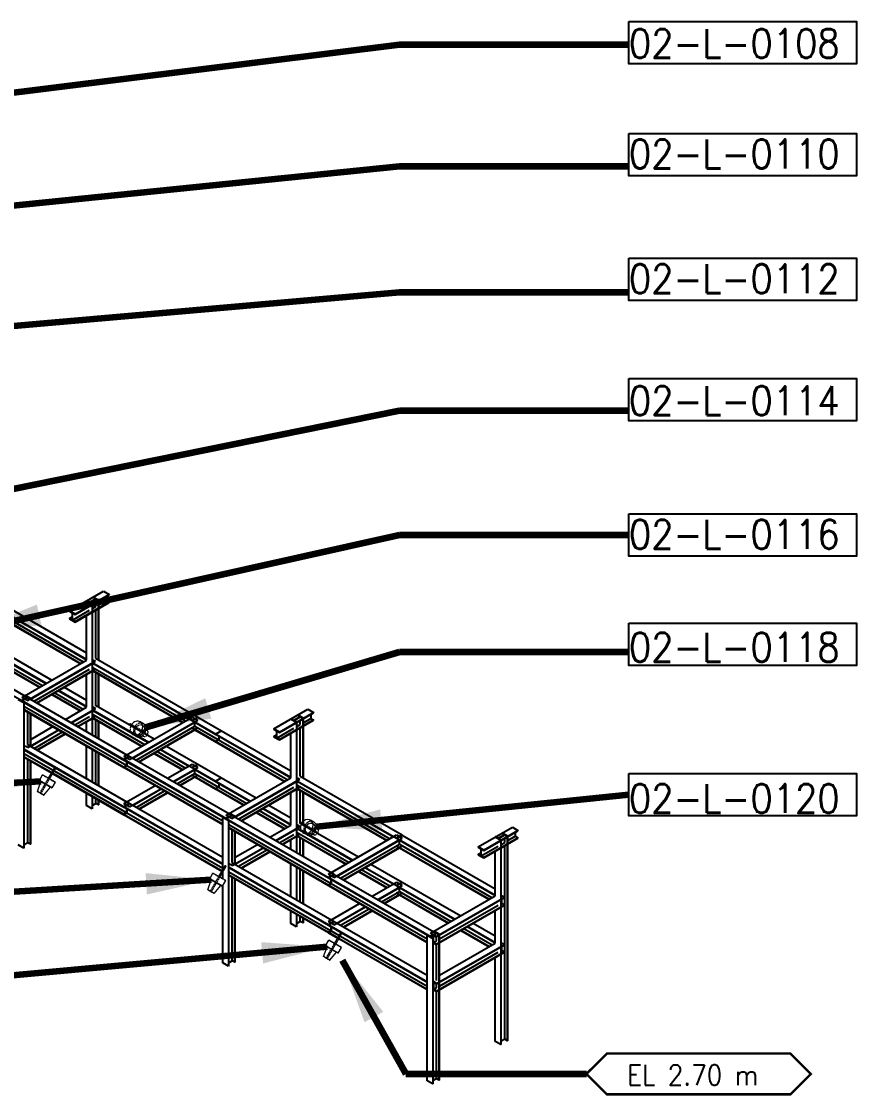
# Model space of a CAD drawing. Header units: inches. Extents: x 9 to 553326, y 5 to 186380.
# Drawn here: x 452736 to 491189, y 92011 to 141501 of the extents above; entities that cross this region are included whole.
import ezdxf

# ---------------------------------------------------------------- set-up
doc = ezdxf.new("R2010")
doc.units = ezdxf.units.IN
doc.header["$MEASUREMENT"] = 0
doc.linetypes.add('LIGHTINGLAYOUTPROGRESSUNIT-EMBED 2_DWG$0$HIDDEN2', pattern=[0.1875, 0.125, -0.0625])
for name, color, linetype in [('_Auto', 7, 'Continuous'), ('Default', 7, 'Continuous'), ('LIGHTINGLAYOUTPROGRESSUNIT-EMBED 2_DWG$0$DwgTemplate', 7, 'Continuous')]:
    doc.layers.add(name, color=color, linetype=linetype)
doc.layers.add('Pipe Rack Lighting', color=1, linetype='Continuous', lineweight=5)
doc.styles.add('HZTXT', font='txt_qlt.shx', dxfattribs={"width": 0.7, "bigfont": 'hztxt.shx'})
doc.styles.get("Standard").update_dxf_attribs({"font": 'arial.ttf'})
doc.dimstyles.new('ANSI_L', dxfattribs={"dimtxt": 0.18, "dimasz": 0.18, "dimexe": 0.18, "dimexo": 0.0625, "dimgap": 0.09, "dimtad": 0, "dimtih": 1, "dimtoh": 1, "dimdec": 4, "dimzin": 0, "dimdsep": 46, "dimtxsty": 'Standard', "dimcen": 0.09, "dimadec": 0, "dimazin": 0, "dimtfac": 1, "dimtdec": 4, "dimtofl": 0, "dimtmove": 0, "dimatfit": 3, "dimfxl": 1, "dimtolj": 1, "dimtzin": 0, "dimarcsym": 0})
doc.dimstyles.new('IED-Dimension-Metric_L', dxfattribs={"dimtxt": 0.18, "dimasz": 0.18, "dimexe": 0.18, "dimexo": 0.0625, "dimgap": 0.09, "dimtad": 0, "dimtih": 1, "dimtoh": 1, "dimdec": 4, "dimzin": 0, "dimdsep": 46, "dimtxsty": 'Standard', "dimcen": 0.09, "dimadec": 0, "dimazin": 0, "dimtfac": 1, "dimtdec": 4, "dimtofl": 0, "dimtmove": 0, "dimatfit": 3, "dimfxl": 1, "dimtolj": 1, "dimtzin": 0, "dimarcsym": 0})

msp = doc.modelspace()

# ---------------------------------------------------------------- linework, layer by layer
at = {"layer": '_Auto', "color": 7, "linetype": 'Continuous'}
for points in [[(480708, 141501), (491189, 141501), (491189, 139553), (480708, 139553)], [(480708, 136344), (491189, 136344), (491189, 134396), (480708, 134396)], [(480708, 130592), (491189, 130592), (491189, 128644), (480708, 128644)], [(480708, 125044), (491189, 125044), (491189, 123096), (480708, 123096)], [(480708, 118817), (491189, 118817), (491189, 116869), (480708, 116869)], [(480708, 113780), (491189, 113780), (491189, 111832), (480708, 111832)], [(480708, 106849), (491189, 106849), (491189, 104901), (480708, 104901)]]:
    msp.add_lwpolyline(points, close=True, dxfattribs=at)
at = {"layer": 'Default', "color": 7, "linetype": 'Continuous', "const_width": 111}
msp.add_lwpolyline([(479691, 93945), (488144, 93945), (489084, 93006), (488144, 92066), (479691, 92066), (478752, 93006)], close=True, dxfattribs=at)
at = {"layer": 'LIGHTINGLAYOUTPROGRESSUNIT-EMBED 2_DWG$0$DwgTemplate', "color": 9, "linetype": 'Continuous'}
for p, q in [((451443, 114883), (455728, 112409)), ((454945, 114342), (456514, 115248)), ((455204, 114193), (456773, 115098)), ((455204, 114174), (456773, 115080)), ((456153, 114896), (455869, 114732)), ((455879, 114726), (456163, 114890)), ((456044, 114977), (456028, 114968)), ((456028, 114968), (456153, 114896)), ((456303, 114827), (456044, 114977)), ((456163, 114890), (456287, 114818)), ((456287, 114818), (456303, 114827)), ((456287, 112086), (456287, 114818)), ((456303, 112077), (456303, 114827)), ((456303, 114625), (456648, 114824)), ((456514, 115248), (456773, 115098)), ((456648, 115008), (456648, 114824)), ((456648, 114824), (456773, 114752)), ((456773, 115098), (456773, 115080)), ((451184, 114733), (455728, 112110)), ((451184, 114387), (455457, 111920)), ((451309, 114643), (455728, 112092)), ((451309, 114459), (455581, 111992)), ((454945, 114342), (454945, 114324)), ((455204, 114193), (454945, 114342)), ((454945, 114324), (455069, 114252)), ((455079, 113918), (455863, 114370)), ((455204, 113846), (456773, 114752)), ((455204, 113828), (456773, 114734)), ((455744, 114804), (455728, 114794)), ((455728, 114794), (455987, 114645)), ((455869, 114732), (455744, 114804)), ((456003, 114654), (455879, 114726)), ((455987, 114645), (456003, 114654)), ((455987, 114645), (455987, 108636)), ((456003, 108627), (456003, 114654)), ((456003, 114451), (456163, 114544)), ((456163, 114544), (456163, 114728)), ((456163, 112158), (456163, 114381)), ((456773, 114752), (456773, 114734)), ((451309, 114296), (455441, 111911)), ((454945, 113996), (455069, 114068)), ((454945, 113996), (454945, 113977)), ((455069, 113924), (454945, 113996)), ((454945, 113977), (455204, 113828)), ((455069, 114252), (455069, 113924)), ((455079, 113918), (455079, 114246)), ((455079, 114246), (455204, 114174)), ((455204, 113846), (455079, 113918)), ((455204, 114174), (455204, 114193)), ((455204, 113828), (455204, 113846)), ((455728, 112077), (455728, 114130)), ((448047, 112922), (452748, 110207)), ((448306, 113071), (453007, 110357)), ((451184, 112559), (453874, 111007)), ((451309, 112469), (453858, 110997)), ((451443, 112709), (454133, 111156)), ((451184, 112213), (453574, 110833)), ((451309, 112285), (453699, 110905)), ((451309, 112123), (453558, 110824)), ((452748, 110357), (455728, 112077)), ((453007, 110207), (456145, 112019)), ((453153, 110273), (456016, 111926)), ((456003, 111951), (461691, 108667)), ((456016, 111926), (460447, 109367)), ((456021, 112091), (456145, 112019)), ((456150, 112165), (461950, 108817)), ((453312, 110181), (455863, 111653)), ((453437, 110109), (456140, 111669)), ((453453, 110099), (456016, 111579)), ((455728, 109903), (455728, 111413)), ((456003, 111734), (456016, 111741)), ((456003, 111605), (460163, 109203)), ((456016, 111741), (460288, 109275)), ((456016, 111579), (460147, 109194)), ((456163, 109984), (456163, 111494)), ((456287, 109912), (456287, 111422)), ((456303, 109903), (456303, 111413)), ((453015, 110367), (452731, 110203)), ((452906, 110448), (452890, 110439)), ((452890, 110439), (453015, 110367)), ((453165, 110298), (452906, 110448)), ((454133, 110492), (455441, 109737)), ((454149, 110501), (455457, 109746)), ((454274, 110573), (455581, 109818)), ((454433, 110665), (455728, 109918)), ((454449, 110675), (455728, 109936)), ((454708, 110824), (455728, 110235)), ((452590, 110265), (452849, 110116)), ((452741, 110197), (453025, 110361)), ((452865, 110125), (452741, 110197)), ((453007, 110357), (452748, 110207)), ((453007, 110207), (452748, 110357)), ((452748, 110207), (453007, 110357)), ((452748, 110207), (457455, 107490)), ((452849, 110116), (452865, 110125)), ((452849, 110116), (452849, 103413)), ((452865, 103422), (452865, 110125)), ((452865, 110121), (457455, 107471)), ((452878, 109930), (457580, 107215)), ((453007, 110357), (457714, 107639)), ((453025, 110361), (453149, 110289)), ((453149, 110289), (453165, 110298)), ((453149, 110275), (453149, 110289)), ((453165, 110265), (453165, 110298)), ((454761, 109344), (455728, 109903)), ((456021, 109917), (456145, 109845)), ((456150, 109992), (458840, 108439)), ((452865, 109793), (457455, 107143)), ((452865, 109775), (457455, 107125)), ((453025, 108187), (453025, 109683)), ((453149, 108101), (453149, 109611)), ((453165, 108091), (453165, 109601)), ((455020, 109195), (456145, 109845)), ((455036, 109186), (456016, 109752)), ((455195, 109094), (455863, 109479)), ((455320, 109022), (456140, 109495)), ((455336, 109012), (456016, 109405)), ((456003, 109777), (458581, 108289)), ((456003, 109560), (456016, 109567)), ((456003, 109431), (458281, 108116)), ((456016, 109752), (458565, 108280)), ((456016, 109567), (458405, 108188)), ((456016, 109405), (458265, 108107)), ((457455, 107639), (460593, 109451)), ((460593, 109451), (460852, 109301)), ((460598, 109298), (460857, 109448)), ((460857, 109448), (465142, 106974)), ((464358, 108907), (465927, 109813)), ((464617, 108758), (466186, 109664)), ((464617, 108739), (466186, 109645)), ((465566, 109461), (465282, 109297)), ((465292, 109291), (465576, 109455)), ((465458, 109542), (465442, 109533)), ((465442, 109533), (465566, 109461)), ((465717, 109393), (465458, 109542)), ((465576, 109455), (465701, 109383)), ((465701, 109383), (465717, 109393)), ((465701, 106651), (465701, 109383)), ((465717, 106642), (465717, 109393)), ((465717, 109190), (466061, 109389)), ((465927, 109813), (466186, 109664)), ((466061, 109573), (466061, 109389)), ((466061, 109389), (466186, 109317)), ((466186, 109664), (466186, 109645)), ((453165, 108423), (454186, 109012)), ((455728, 108786), (455728, 109239)), ((456163, 108535), (456163, 109320)), ((456287, 108463), (456287, 109248)), ((456303, 108454), (456303, 109239)), ((457714, 107490), (460852, 109301)), ((457860, 107555), (460722, 109208)), ((458019, 107463), (460722, 109024)), ((458144, 107391), (460847, 108952)), ((460598, 109298), (465142, 106675)), ((460598, 108952), (460722, 109024)), ((460598, 108952), (461691, 108321)), ((460598, 108952), (464870, 106485)), ((460722, 109208), (461691, 108649)), ((460722, 109208), (465142, 106657)), ((460722, 109024), (460722, 109208)), ((460722, 109024), (461816, 108393)), ((460722, 109024), (464995, 106557)), ((464617, 108758), (464358, 108907)), ((464358, 108907), (464358, 108889)), ((464358, 108889), (464483, 108817)), ((464493, 108483), (465276, 108936)), ((464617, 108411), (466186, 109317)), ((464617, 108393), (466186, 109299)), ((465157, 109369), (465142, 109360)), ((465142, 109360), (465401, 109210)), ((465282, 109297), (465157, 109369)), ((465417, 109219), (465292, 109291)), ((465401, 109210), (465417, 109219)), ((465401, 109210), (465401, 103201)), ((465417, 103192), (465417, 109219)), ((465417, 109017), (465576, 109109)), ((465576, 109109), (465576, 109293)), ((465576, 106723), (465576, 108946)), ((466186, 109317), (466186, 109299)), ((453022, 108042), (454445, 108863)), ((453153, 108099), (454461, 108854)), ((453312, 108007), (454620, 108762)), ((453437, 107935), (454745, 108690)), ((453453, 107925), (454761, 108680)), ((458160, 107382), (460722, 108862)), ((460722, 108862), (461691, 108302)), ((460722, 108862), (464854, 106476)), ((461950, 108817), (461691, 108667)), ((461691, 108667), (461691, 108649)), ((461816, 108393), (461691, 108321)), ((461816, 108577), (461816, 108393)), ((464358, 108561), (464483, 108633)), ((464483, 108489), (464358, 108561)), ((464358, 108561), (464358, 108542)), ((464358, 108542), (464617, 108393)), ((464483, 108817), (464483, 108489)), ((464493, 108811), (464617, 108739)), ((464493, 108483), (464493, 108811)), ((464617, 108411), (464493, 108483)), ((464617, 108739), (464617, 108758)), ((464617, 108393), (464617, 108411)), ((465142, 106642), (465142, 108696)), ((452865, 107966), (457455, 105316)), ((452865, 107947), (457455, 105297)), ((453022, 108042), (452898, 108114)), ((453012, 108180), (457714, 105465)), ((455728, 106612), (455728, 108122)), ((455987, 107972), (455987, 106462)), ((456003, 106453), (456003, 107963)), ((459140, 107948), (460447, 107193)), ((459156, 107957), (461691, 106493)), ((459415, 108107), (461950, 106643)), ((461691, 108321), (461691, 108302)), ((452865, 107619), (454129, 106889)), ((452865, 107601), (454121, 106876)), ((452878, 107756), (454191, 106997)), ((453025, 103658), (453025, 107509)), ((453149, 103586), (453149, 107437)), ((453165, 103595), (453165, 107428)), ((456163, 106361), (456163, 107871)), ((456287, 106289), (456287, 107799)), ((456303, 106280), (456303, 107790)), ((457714, 107490), (457455, 107639)), ((457714, 107639), (457455, 107490)), ((457455, 107490), (457455, 107471)), ((457455, 107471), (457460, 107474)), ((457460, 107487), (457719, 107636)), ((457460, 107468), (457460, 107487)), ((457460, 107487), (462162, 104772)), ((457460, 107468), (462016, 104838)), ((457580, 107399), (457580, 107215)), ((457585, 107212), (457585, 107397)), ((457719, 107636), (462421, 104922)), ((458840, 107775), (460147, 107020)), ((458856, 107784), (460163, 107029)), ((458980, 107856), (460288, 107101)), ((454240, 106969), (457580, 105041)), ((457580, 107215), (457455, 107143)), ((457455, 107143), (457455, 107125)), ((457455, 107125), (457460, 107128)), ((457460, 107140), (457585, 107212)), ((457460, 107122), (457460, 107140)), ((457460, 107140), (462004, 104517)), ((457460, 107122), (462004, 104499)), ((457585, 107212), (462004, 104661)), ((459467, 106627), (460593, 107277)), ((459726, 106478), (460852, 107127)), ((459742, 106468), (460722, 107034)), ((460593, 107277), (460852, 107127)), ((460598, 107125), (460857, 107274)), ((460598, 107125), (463287, 105572)), ((460722, 107034), (461691, 106475)), ((460722, 107034), (463271, 105562)), ((460722, 106850), (460722, 107034)), ((460857, 107274), (463546, 105721)), ((454170, 106848), (457455, 104951)), ((454178, 106861), (457455, 104969)), ((459902, 106376), (460722, 106850)), ((460026, 106304), (460847, 106778)), ((460042, 106295), (460722, 106688)), ((460598, 106778), (460722, 106850)), ((460598, 106778), (461691, 106147)), ((460598, 106778), (462987, 105398)), ((460722, 106850), (461816, 106219)), ((460722, 106850), (463112, 105470)), ((460722, 106688), (461691, 106128)), ((460722, 106688), (462971, 105389)), ((461950, 106643), (461691, 106493)), ((461691, 106493), (461691, 106475)), ((462162, 104922), (465142, 106642)), ((462421, 104772), (465559, 106584)), ((462566, 104838), (465429, 106491)), ((465417, 106516), (470006, 103866)), ((465429, 106491), (469861, 103932)), ((465434, 106656), (465559, 106584)), ((465563, 106731), (470265, 104016)), ((455728, 105374), (455728, 105948)), ((457455, 105465), (458892, 106295)), ((457714, 105316), (459151, 106146)), ((457860, 105381), (459167, 106136)), ((458019, 105289), (459327, 106044)), ((458144, 105217), (459451, 105972)), ((458160, 105208), (459467, 105963)), ((461816, 106219), (461691, 106147)), ((461691, 106147), (461691, 106128)), ((461816, 106403), (461816, 106219)), ((462726, 104746), (465276, 106218)), ((462850, 104674), (465554, 106235)), ((462866, 104665), (465429, 106144)), ((465142, 104468), (465142, 105978)), ((465417, 106299), (465429, 106307)), ((465417, 106170), (469577, 103768)), ((465429, 106307), (469701, 103840)), ((465429, 106144), (469561, 103759)), ((465576, 104549), (465576, 106059)), ((465701, 104477), (465701, 105987)), ((465717, 104468), (465717, 105978)), ((455987, 105798), (455987, 105225)), ((456003, 105234), (456003, 105789)), ((456163, 105470), (456003, 105378)), ((456163, 105470), (456163, 105697)), ((456287, 105398), (456163, 105470)), ((456287, 105398), (456287, 105625)), ((456303, 105407), (456303, 105616)), ((457714, 105316), (457455, 105465)), ((457714, 105465), (457455, 105316)), ((457460, 105313), (457719, 105462)), ((457719, 105462), (462004, 102989)), ((455987, 105225), (455728, 105374)), ((456003, 105234), (455987, 105225)), ((456303, 105407), (456287, 105398)), ((457455, 105316), (457455, 105297)), ((457455, 105297), (457460, 105300)), ((457580, 105041), (457455, 104969)), ((457455, 104969), (457455, 104951)), ((457455, 104951), (457460, 104954)), ((457460, 105295), (457460, 105313)), ((457460, 105313), (462004, 102690)), ((457460, 105295), (462004, 102671)), ((457460, 104966), (457585, 105038)), ((457460, 104948), (457460, 104966)), ((457460, 104966), (461974, 102360)), ((457460, 104948), (461966, 102347)), ((457580, 105225), (457580, 105041)), ((457585, 105038), (457585, 105223)), ((457585, 105038), (462004, 102487)), ((462428, 104932), (462144, 104768)), ((462154, 104762), (462438, 104926)), ((462162, 104772), (462421, 104922)), ((462421, 104922), (462162, 104772)), ((462421, 104772), (462162, 104922)), ((462320, 105013), (462304, 105004)), ((462304, 105004), (462428, 104932)), ((462579, 104864), (462320, 105013)), ((462421, 104922), (467127, 102204)), ((462438, 104926), (462563, 104854)), ((463546, 105057), (464854, 104302)), ((463562, 105066), (464870, 104311)), ((463687, 105138), (464995, 104383)), ((463846, 105231), (465142, 104483)), ((463862, 105240), (465142, 104501)), ((464121, 105389), (465142, 104800)), ((462020, 104840), (462004, 104831)), ((462004, 102413), (462004, 104831)), ((462004, 104831), (462263, 104681)), ((462144, 104768), (462020, 104840)), ((462279, 104690), (462154, 104762)), ((462162, 104772), (466868, 102055)), ((462263, 104681), (462279, 104690)), ((462263, 104681), (462263, 97978)), ((462279, 97987), (462279, 104690)), ((462279, 104686), (466868, 102036)), ((462291, 104495), (466993, 101780)), ((462563, 104854), (462579, 104864)), ((462563, 104840), (462563, 104854)), ((462579, 104831), (462579, 104864)), ((464174, 103910), (465142, 104468)), ((465434, 104482), (465559, 104410)), ((465563, 104557), (468253, 103004)), ((462279, 104358), (466868, 101708)), ((462279, 104340), (466868, 101690)), ((462438, 102752), (462438, 104248)), ((462563, 102666), (462563, 104176)), ((462579, 102657), (462579, 104167)), ((464433, 103760), (465559, 104410)), ((464449, 103751), (465429, 104317)), ((464608, 103659), (465276, 104044)), ((464733, 103587), (465554, 104061)), ((464749, 103578), (465429, 103970)), ((465417, 104342), (467994, 102854)), ((465417, 104125), (465429, 104133)), ((465417, 103996), (467694, 102681)), ((465429, 104317), (467978, 102845)), ((465429, 104133), (467819, 102753)), ((465429, 103970), (467678, 102672)), ((466868, 102204), (470006, 104016)), ((470265, 104016), (470006, 103866)), ((470006, 104016), (470265, 103866)), ((470011, 103864), (470270, 104013)), ((470265, 104010), (470265, 104016)), ((470270, 104013), (474555, 101539)), ((473772, 103473), (475340, 104378)), ((474031, 103323), (475599, 104229)), ((474031, 103305), (475599, 104210)), ((474571, 103934), (474555, 103925)), ((474695, 103862), (474571, 103934)), ((474980, 104026), (474695, 103862)), ((474705, 103856), (474989, 104020)), ((474871, 104107), (474855, 104098)), ((474855, 104098), (474980, 104026)), ((475130, 103958), (474871, 104107)), ((474989, 104020), (475114, 103949)), ((475114, 103949), (475130, 103958)), ((475114, 94528), (475114, 103949)), ((475130, 94537), (475130, 103958)), ((475130, 103755), (475475, 103954)), ((475340, 104378), (475599, 104229)), ((475475, 104138), (475475, 103954)), ((475475, 103954), (475599, 103882)), ((475599, 104229), (475599, 104210)), ((452849, 103413), (452590, 103562)), ((453025, 103658), (452865, 103566)), ((453149, 103586), (453025, 103658)), ((453165, 103595), (453149, 103586)), ((462579, 102989), (463599, 103578)), ((465142, 103351), (465142, 103804)), ((465576, 103100), (465576, 103885)), ((465701, 103028), (465701, 103814)), ((465717, 103019), (465717, 103804)), ((467127, 102055), (470265, 103866)), ((467273, 102120), (470136, 103773)), ((467432, 102028), (470136, 103589)), ((467557, 101956), (470260, 103517)), ((470011, 103864), (474555, 101240)), ((470011, 103517), (470136, 103589)), ((470011, 103517), (474283, 101051)), ((470136, 103589), (470136, 103773)), ((470136, 103773), (474555, 101222)), ((470136, 103589), (474408, 101123)), ((473772, 103473), (473772, 103454)), ((474031, 103323), (473772, 103473)), ((473772, 103454), (473896, 103382)), ((473906, 103048), (474689, 103501)), ((474031, 102977), (475599, 103882)), ((474031, 102958), (475599, 103864)), ((474555, 103925), (474814, 103775)), ((474830, 103784), (474705, 103856)), ((474814, 103775), (474830, 103784)), ((474814, 103775), (474814, 94355)), ((474830, 94364), (474830, 103784)), ((474830, 103582), (474989, 103674)), ((474989, 103674), (474989, 103858)), ((474989, 94600), (474989, 103512)), ((475599, 103882), (475599, 103864)), ((452865, 103422), (452849, 103413)), ((462436, 102607), (463858, 103428)), ((462566, 102664), (463874, 103419)), ((462726, 102572), (464033, 103327)), ((462850, 102500), (464158, 103255)), ((462866, 102491), (464174, 103246)), ((467573, 101947), (470136, 103427)), ((470136, 103427), (474267, 101041)), ((473772, 103126), (473896, 103198)), ((473772, 103126), (473772, 103108)), ((473896, 103054), (473772, 103126)), ((473772, 103108), (474031, 102958)), ((473896, 103382), (473896, 103054)), ((473906, 103377), (474031, 103305)), ((473906, 103048), (473906, 103377)), ((474031, 102977), (473906, 103048)), ((474031, 103305), (474031, 103323)), ((474031, 102958), (474031, 102977)), ((474555, 101207), (474555, 103261)), ((462279, 102531), (466868, 99881)), ((462279, 102512), (466868, 99863)), ((462436, 102607), (462311, 102679)), ((462426, 102745), (467127, 100031)), ((465142, 101177), (465142, 102687)), ((465401, 102537), (465401, 101028)), ((465417, 101018), (465417, 102528)), ((468553, 102513), (469861, 101758)), ((468569, 102522), (470006, 101693)), ((468828, 102672), (470265, 101842)), ((462004, 101994), (462004, 102300)), ((462279, 102184), (466868, 99534)), ((462279, 102166), (466868, 99516)), ((462291, 102321), (466993, 99606)), ((462438, 98223), (462438, 102074)), ((462563, 98151), (462563, 102002)), ((462579, 98161), (462579, 101993)), ((465576, 100926), (465576, 102436)), ((465701, 100854), (465701, 102364)), ((465717, 100845), (465717, 102355)), ((467127, 102204), (466868, 102055)), ((467127, 102055), (466868, 102204)), ((466868, 102055), (466868, 102036)), ((466868, 102036), (466873, 102039)), ((466873, 102052), (467132, 102202)), ((466873, 102034), (466873, 102052)), ((466873, 102052), (471575, 99337)), ((466873, 102034), (471430, 99403)), ((466993, 101965), (466993, 101780)), ((466998, 101778), (466998, 101962)), ((467132, 102202), (471834, 99487)), ((468253, 102340), (469561, 101585)), ((468269, 102349), (469577, 101594)), ((468394, 102421), (469701, 101666)), ((462004, 98128), (462004, 101680)), ((466993, 101780), (466868, 101708)), ((466868, 101708), (466868, 101690)), ((466868, 101690), (466873, 101693)), ((466873, 101706), (466998, 101778)), ((466873, 101687), (466873, 101706)), ((466873, 101706), (471417, 99082)), ((466873, 101687), (471417, 99064)), ((466998, 101778), (471417, 99226)), ((468881, 101192), (470006, 101842)), ((469140, 101043), (470265, 101693)), ((469156, 101033), (470136, 101599)), ((470006, 101842), (470265, 101693)), ((470265, 101842), (470006, 101693)), ((470011, 101690), (470270, 101839)), ((470011, 101690), (472701, 100137)), ((470136, 101599), (472685, 100128)), ((470136, 101415), (470136, 101599)), ((470265, 101836), (470265, 101842)), ((470270, 101839), (472960, 100286)), ((469315, 100941), (470136, 101415)), ((469440, 100869), (470260, 101343)), ((469456, 100860), (470136, 101253)), ((470011, 101343), (470136, 101415)), ((470011, 101343), (472401, 99964)), ((470136, 101415), (472525, 100036)), ((470136, 101253), (472385, 99954)), ((471575, 99487), (474555, 101207)), ((471834, 99337), (474972, 101149)), ((471834, 99319), (474972, 101131)), ((474847, 101221), (474972, 101149)), ((474847, 101059), (474847, 100875)), ((474972, 101149), (474972, 101131)), ((465142, 99939), (465142, 100513)), ((466868, 100031), (468306, 100860)), ((467127, 99881), (468565, 100711)), ((467273, 99947), (468581, 100701)), ((467432, 99854), (468740, 100609)), ((467557, 99782), (468865, 100537)), ((467573, 99773), (468881, 100528)), ((471834, 98991), (474972, 100803)), ((471834, 98973), (474972, 100784)), ((471992, 99226), (474689, 100783)), ((474555, 99033), (474555, 100543)), ((474830, 100864), (474847, 100875)), ((474847, 100875), (474972, 100803)), ((474972, 100803), (474972, 100784)), ((465401, 100364), (465401, 99790)), ((465417, 99799), (465417, 100354)), ((465576, 100035), (465417, 99943)), ((465576, 100035), (465576, 100262)), ((465701, 99963), (465576, 100035)), ((465701, 99963), (465701, 100190)), ((465717, 99972), (465701, 99963)), ((465717, 99972), (465717, 100181)), ((467127, 99881), (466868, 100031)), ((467127, 100031), (466868, 99881)), ((466873, 99878), (467132, 100028)), ((467132, 100028), (471417, 97554)), ((465401, 99790), (465142, 99939)), ((465417, 99799), (465401, 99790)), ((466868, 99881), (466868, 99863)), ((466868, 99863), (466873, 99865)), ((466993, 99606), (466868, 99534)), ((466868, 99534), (466868, 99516)), ((466868, 99516), (466873, 99519)), ((466873, 99860), (466873, 99878)), ((466873, 99878), (471417, 97255)), ((466873, 99860), (471417, 97236)), ((466873, 99532), (466998, 99604)), ((466873, 99532), (467308, 99281)), ((466873, 99513), (466873, 99532)), ((466873, 99513), (467300, 99267)), ((466993, 99791), (466993, 99606)), ((466998, 99604), (466998, 99788)), ((466998, 99604), (467370, 99389)), ((471842, 99497), (471558, 99333)), ((471567, 99327), (471852, 99491)), ((471834, 99337), (471575, 99487)), ((471834, 99487), (471575, 99337)), ((471733, 99578), (471717, 99569)), ((471717, 99569), (471842, 99497)), ((471992, 99429), (471733, 99578)), ((471852, 99491), (471976, 99420)), ((472960, 99622), (474267, 98867)), ((472976, 99632), (474283, 98877)), ((473100, 99704), (474408, 98949)), ((473260, 99796), (474555, 99048)), ((473276, 99805), (474555, 99066)), ((473535, 99954), (474555, 99365)), ((467349, 99239), (471417, 96890)), ((467357, 99253), (471417, 96908)), ((467419, 99361), (471417, 97052)), ((471433, 99405), (471417, 99396)), ((471417, 99396), (471676, 99246)), ((471417, 92693), (471417, 99396)), ((471558, 99333), (471433, 99405)), ((471692, 99255), (471567, 99327)), ((471676, 99246), (471692, 99255)), ((471676, 99246), (471676, 92543)), ((471692, 92553), (471692, 99255)), ((471710, 99391), (471834, 99319)), ((471710, 99063), (471710, 99391)), ((471710, 99063), (471852, 99145)), ((471834, 98991), (471710, 99063)), ((471710, 99045), (471834, 98973)), ((471834, 99319), (471834, 99337)), ((471834, 98973), (471834, 98991)), ((471852, 99145), (471852, 99329)), ((471852, 97318), (471852, 98983)), ((471976, 99420), (471992, 99429)), ((471976, 92717), (471976, 99420)), ((471992, 92726), (471992, 99429)), ((471992, 97554), (474555, 99033)), ((474847, 99047), (474972, 98975)), ((471849, 97172), (474972, 98975)), ((471849, 97154), (474972, 98957)), ((471849, 96826), (474972, 98629)), ((471849, 96807), (474972, 98610)), ((471992, 97052), (474689, 98609)), ((474830, 98691), (474847, 98701)), ((474847, 98885), (474847, 98701)), ((474847, 98701), (474972, 98629)), ((474972, 98975), (474972, 98957)), ((474972, 98629), (474972, 98610)), ((462263, 97978), (462004, 98128)), ((462438, 98223), (462279, 98131)), ((462563, 98151), (462438, 98223)), ((462579, 98161), (462563, 98151)), ((474555, 94504), (474555, 98369)), ((462279, 97987), (462263, 97978)), ((471849, 97172), (471724, 97244)), ((471724, 97226), (471849, 97154)), ((471724, 96898), (471724, 97226)), ((471849, 97154), (471849, 97172)), ((471852, 96971), (471852, 97155)), ((471724, 96898), (471852, 96971)), ((471849, 96826), (471724, 96898)), ((471724, 96879), (471849, 96807)), ((471849, 96807), (471849, 96826)), ((471852, 92789), (471852, 96809)), ((474989, 94600), (474830, 94508)), ((475114, 94528), (474989, 94600)), ((475130, 94537), (475114, 94528)), ((474814, 94355), (474555, 94504)), ((474830, 94364), (474814, 94355)), ((471676, 92543), (471417, 92693)), ((471692, 92553), (471676, 92543)), ((471852, 92789), (471692, 92696)), ((471976, 92717), (471852, 92789)), ((471992, 92726), (471976, 92717))]:
    msp.add_line(p, q, dxfattribs=at)
at = {"layer": 'Pipe Rack Lighting', "linetype": 'LIGHTINGLAYOUTPROGRESSUNIT-EMBED 2_DWG$0$HIDDEN2'}
for p, q in [((458015, 108914), (457727, 109080)), ((458404, 108689), (458015, 108914)), ((458432, 108738), (458043, 108963)), ((458474, 108900), (458349, 109037)), ((458012, 108558), (457860, 108646)), ((458285, 108572), (458104, 108612)), ((458366, 108555), (458285, 108572)), ((454265, 107126), (454259, 107129)), ((454265, 107126), (454259, 107129)), ((454320, 107094), (454265, 107126)), ((454320, 107094), (454265, 107126)), ((454266, 107126), (454314, 107097)), ((453558, 106519), (453611, 106488)), ((453589, 105954), (453978, 106628)), ((453611, 106488), (454143, 106181)), ((453631, 106477), (454070, 106223)), ((453638, 105926), (454027, 106600)), ((453710, 106783), (453763, 106752)), ((453763, 106752), (454295, 106445)), ((453467, 106025), (453494, 106009)), ((453494, 106009), (453760, 105856)), ((453589, 105954), (453638, 105926)), ((465859, 104385), (465572, 104551)), ((465717, 104532), (465600, 104600)), ((466276, 104209), (465887, 104434)), ((466318, 104371), (466194, 104508)), ((465856, 104029), (465704, 104117)), ((466248, 104160), (465859, 104385)), ((466129, 104043), (465948, 104083)), ((466211, 104026), (466129, 104043)), ((462109, 102597), (462104, 102600)), ((462109, 102597), (462104, 102600)), ((462165, 102565), (462109, 102597)), ((462165, 102565), (462109, 102597)), ((462110, 102597), (462159, 102568)), ((462150, 102552), (462159, 102568)), ((462158, 102569), (462165, 102565)), ((462158, 102569), (462165, 102565)), ((461402, 101990), (461456, 101959)), ((461434, 101425), (461823, 102099)), ((461456, 101959), (461988, 101652)), ((461483, 101397), (461871, 102071)), ((461554, 102254), (461608, 102223)), ((461608, 102223), (462140, 101916)), ((461312, 101496), (461339, 101480)), ((461339, 101480), (461605, 101327)), ((461475, 101948), (461914, 101694)), ((461434, 101425), (461483, 101397)), ((467444, 99517), (467438, 99520)), ((467444, 99517), (467438, 99520)), ((467499, 99485), (467444, 99517)), ((467444, 99517), (467493, 99489)), ((467499, 99485), (467444, 99517)), ((466768, 98346), (467157, 99019)), ((466817, 98317), (467206, 98991)), ((466888, 99174), (466942, 99143)), ((466942, 99143), (467474, 98836)), ((466736, 98911), (466790, 98880)), ((466790, 98880), (467322, 98572)), ((466809, 98868), (467249, 98615)), ((466646, 98416), (466673, 98401)), ((466673, 98401), (466939, 98247)), ((466768, 98346), (466817, 98317))]:
    msp.add_line(p, q, dxfattribs=at)
at = {"layer": 'Pipe Rack Lighting', "linetype": 'Continuous'}
for p, q in [((458043, 108963), (457756, 109129)), ((458350, 109143), (458198, 109231)), ((458530, 108838), (458474, 108900)), ((453978, 106628), (454266, 107126)), ((454027, 106600), (454314, 107097)), ((454259, 107129), (454320, 107094)), ((454259, 107129), (454320, 107094)), ((453467, 106025), (453631, 106477)), ((453558, 106519), (453710, 106783)), ((454143, 106181), (453558, 106519)), ((454295, 106445), (453710, 106783)), ((454143, 106181), (454295, 106445)), ((453760, 105856), (453467, 106025)), ((453760, 105856), (454070, 106223)), ((465887, 104434), (465717, 104532)), ((466195, 104614), (466042, 104702)), ((466374, 104309), (466318, 104371)), ((461823, 102099), (462110, 102597)), ((461871, 102071), (462150, 102552)), ((462104, 102600), (462158, 102569)), ((462104, 102600), (462158, 102569)), ((461402, 101990), (461554, 102254)), ((461988, 101652), (461402, 101990)), ((462140, 101916), (461554, 102254)), ((461312, 101496), (461475, 101948)), ((461605, 101327), (461312, 101496)), ((461605, 101327), (461914, 101694)), ((461988, 101652), (462140, 101916)), ((467157, 99019), (467444, 99517)), ((467206, 98991), (467493, 99489)), ((467438, 99520), (467499, 99485)), ((467438, 99520), (467499, 99485)), ((466736, 98911), (466888, 99174)), ((467474, 98836), (466888, 99174)), ((466646, 98416), (466809, 98868)), ((467322, 98572), (466736, 98911)), ((466939, 98247), (467249, 98615)), ((467322, 98572), (467474, 98836)), ((466939, 98247), (466646, 98416))]:
    msp.add_line(p, q, dxfattribs=at)
at = {"layer": 'Pipe Rack Lighting', "linetype": 'LIGHTINGLAYOUTPROGRESSUNIT-EMBED 2_DWG$0$HIDDEN2'}
for centre, major_axis, start_param, end_param in [((458029, 108938), (-169, -293), 4.795819, 7.772928), ((457741, 109104), (-17.6, -30.5), 5.602689, 6.963681), ((457741, 109104), (-17.6, -30.5), 5.602689, 6.963681), ((457741, 109104), (-14.1, -24.4), 6.044188, 6.522183), ((458029, 108938), (169, 293), 1.487366, 1.654226), ((458181, 108851), (-169, -293), 3.141593, 6.283185), ((458418, 108714), (-85, -146), 2.88629, 6.538488), ((458181, 108851), (-169, -293), 0, 1.489743), ((458418, 108714), (-85, -146), 0.255303, 1.408151), ((465873, 104409), (-169, -293), 4.795819, 7.772928), ((465873, 104409), (169, 293), 1.487366, 1.654226), ((465873, 104409), (169, 293), 1.180481, 1.487366), ((466026, 104322), (-169, -293), 3.141593, 6.283185), ((466026, 104322), (-169, -293), 0, 1.489743), ((466262, 104185), (-85, -146), 2.88629, 6.538488), ((466262, 104185), (-85, -146), 0.255303, 1.408151)]:
    msp.add_ellipse(centre, major_axis=major_axis, ratio=0.816497, start_param=start_param, end_param=end_param, dxfattribs=at)
at = {"layer": 'Pipe Rack Lighting', "linetype": 'Continuous'}
for centre, major_axis, start_param, end_param in [((457741, 109104), (-17.6, -30.5), 4.712389, 5.602689), ((457741, 109104), (-17.6, -30.5), 4.712389, 5.602689), ((457741, 109104), (-14.1, -24.4), 1.570796, 6.044188), ((457741, 109104), (-17.6, -30.5), 0.680496, 4.712389), ((457741, 109104), (-17.6, -30.5), 0.680496, 4.712389), ((457741, 109104), (-14.1, -24.4), 0.238997, 1.570796), ((458029, 108938), (169, 293), 4.712389, 7.770552), ((458181, 108851), (169, 293), 4.712389, 6.283185), ((458029, 108938), (-169, -293), 1.489743, 1.570796), ((458181, 108851), (-169, -293), 1.489743, 1.570796), ((458418, 108714), (-85, -146), 1.408151, 1.570796), ((458418, 108714), (85, 146), 4.712389, 6.027883), ((465873, 104409), (169, 293), 4.712389, 7.463667), ((466026, 104322), (169, 293), 4.712389, 6.283185), ((465873, 104409), (-169, -293), 1.489743, 1.570796), ((466026, 104322), (-169, -293), 1.489743, 1.570796), ((466262, 104185), (-85, -146), 1.408151, 1.570796), ((466262, 104185), (85, 146), 4.712389, 6.027883)]:
    msp.add_ellipse(centre, major_axis=major_axis, ratio=0.816497, start_param=start_param, end_param=end_param, dxfattribs=at)
at = {"layer": 'Pipe Rack Lighting', "linetype": 'LIGHTINGLAYOUTPROGRESSUNIT-EMBED 2_DWG$0$HIDDEN2'}
for centre, major_axis in [((458181, 108851), (-127, -220)), ((458418, 108714), (-14.1, -24.4)), ((465586, 104575), (-17.6, -30.5)), ((465586, 104575), (-17.6, -30.5)), ((465586, 104575), (-14.1, -24.4)), ((466026, 104322), (-127, -220)), ((466262, 104185), (-14.1, -24.4))]:
    msp.add_ellipse(centre, major_axis=major_axis, ratio=0.816497, dxfattribs=at)

# ---------------------------------------------------------------- texts
at = {"layer": '_Auto', "color": 7, "style": 'HZTXT', "width": 0.9}
for s, p in [('02-L-0108', (480708, 139823)), ('02-L-0110', (480708, 134733)), ('02-L-0112', (480708, 128981)), ('02-L-0114', (480708, 123362)), ('02-L-0116', (480708, 117206)), ('02-L-0118', (480708, 112002)), ('02-L-0120', (480708, 105032))]:
    msp.add_text(s, height=1331.2, dxfattribs=at).set_placement(p)
at = {"layer": 'Default', "color": 7, "style": 'HZTXT', "width": 0.9}
msp.add_text('EL 2.70 m', height=931.9, dxfattribs=at).set_placement((480624, 92488))

# ---------------------------------------------------------------- leaders
at = {"layer": '_Auto', "color": 136, "linetype": 'Continuous'}
for points, dimstyle, override in [([(415642, 133665), (470141, 140444), (480708, 140444)], 'ANSI_L', {"dimscale": 1, "dimtxt": 3.175, "dimasz": 3000, "dimgap": 1.5875, "dimtad": 0, "dimlwd": 65535}), ([(422075, 129943), (470141, 134840), (480708, 134840)], 'ANSI_L', {"dimscale": 1, "dimtxt": 3.175, "dimasz": 3000, "dimgap": 1.5875, "dimtad": 0, "dimlwd": 65535}), ([(429763, 125500), (470141, 129030), (480708, 129030)], 'ANSI_L', {"dimscale": 1, "dimtxt": 3.175, "dimasz": 3000, "dimgap": 1.5875, "dimtad": 0, "dimlwd": 65535}), ([(442780, 118020), (470141, 123583), (480708, 123583)], 'ANSI_L', {"dimscale": 1, "dimtxt": 3.175, "dimasz": 3000, "dimgap": 1.5875, "dimtad": 0, "dimlwd": 65535}), ([(450624, 113497), (470141, 117843), (480708, 117843)], 'ANSI_L', {"dimscale": 1, "dimtxt": 3.175, "dimasz": 3000, "dimgap": 1.5875, "dimtad": 0, "dimlwd": 65535}), ([(458463, 108991), (470141, 112462), (480708, 112462)], 'ANSI_L', {"dimscale": 1, "dimtxt": 3.175, "dimasz": 3000, "dimgap": 1.5875, "dimtad": 0, "dimlwd": 65535}), ([(453628, 106478), (402445, 103750), (391878, 103750)], 'ANSI_L', {"dimscale": 1, "dimtxt": 3.175, "dimasz": 3000, "dimgap": 1.5875, "dimtad": 0, "dimlwd": 65535}), ([(466318, 104400), (480708, 105875)], 'ANSI_L', {"dimscale": 1, "dimtxt": 3.175, "dimasz": 3000, "dimgap": 1.5875, "dimtad": 0, "dimlwd": 65535}), ([(461475, 101948), (402445, 98363), (391878, 98363)], 'ANSI_L', {"dimscale": 1, "dimtxt": 3.175, "dimasz": 3000, "dimgap": 1.5875, "dimtad": 0, "dimlwd": 65535}), ([(466806, 98859), (402445, 92987), (391878, 92987)], 'ANSI_L', {"dimscale": 1, "dimtxt": 3.175, "dimasz": 3000, "dimgap": 1.5875, "dimtad": 0, "dimlwd": 65535}), ([(467499, 98247), (470431, 93006), (478752, 93006)], 'IED-Dimension-Metric_L', {"dimscale": 1, "dimtxt": 2.5, "dimasz": 3000, "dimgap": 2.5, "dimtad": 1, "dimlwd": 65535})]:
    msp.add_leader(points, dimstyle=dimstyle, override=override, dxfattribs=at)

doc.saveas('drawing.dxf')
